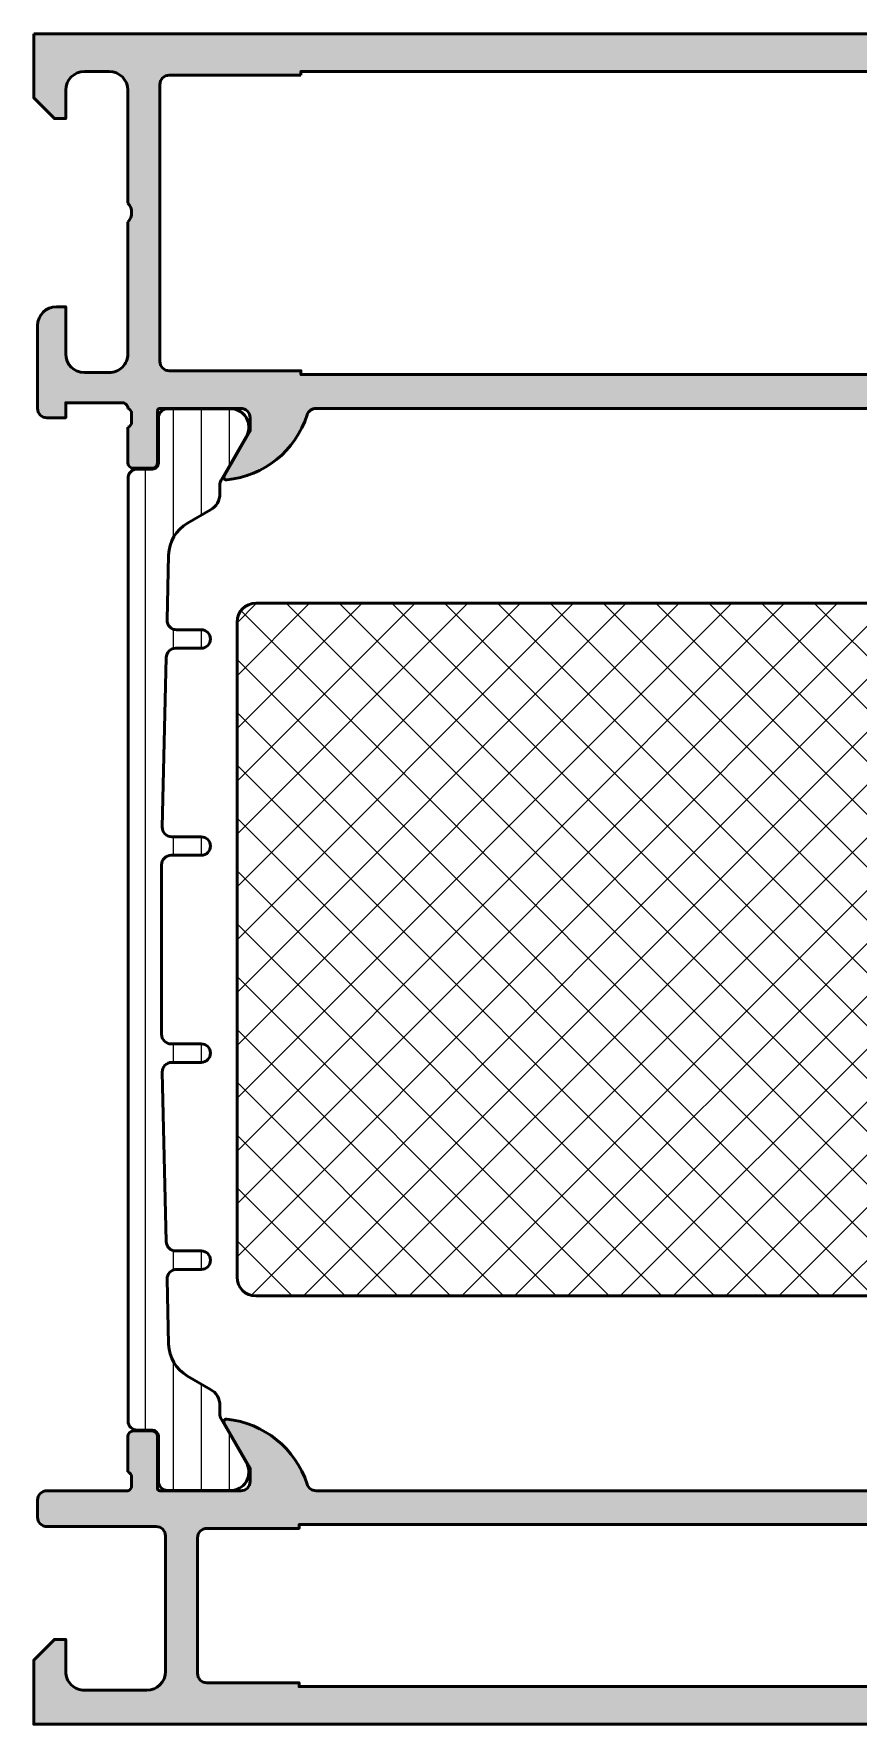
# Model space of a CAD drawing. Extents: x 0 to 100, y 0 to 90.
# Drawn here: x 0 to 43.8, y 0 to 89.8 of the extents above; entities that cross this region are included whole.
import ezdxf

# ---------------------------------------------------------------- set-up
doc = ezdxf.new("R2010")
doc.units = 0
for name, color, linetype, lineweight in [('0S-Alu contour', 7, 'Continuous', 50), ('0S-Alu hatch', 252, 'Continuous', 25), ('0S-Plastic contour', 254, 'Continuous', 50), ('0S-Plastic hatch', 253, 'Continuous', 25), ('0S-PT contour', 91, 'Continuous', 50), ('0S-PT hatch', 103, 'Continuous', 25)]:
    doc.layers.add(name, color=color, linetype=linetype, lineweight=lineweight)

# ---------------------------------------------------------------- blocks, each defined once
blk = doc.blocks.new('345300__7EE20C78_B67F_440E_BFD3_F5CC79BD0FA5_')
at = {"layer": '0S-Alu hatch'}
h = blk.add_hatch(color=256, dxfattribs=at)
edge = h.paths.add_edge_path()
edge.add_line((0, 89.80000000000003), (0, 86.3999984741211))
edge.add_line((0, 86.3999984741211), (1.099975585937499, 85.30000000000001))
edge.add_line((1.099975585937499, 85.30000000000001), (1.699981689453125, 85.30000000000001))
edge.add_line((1.699981689453125, 85.30000000000001), (1.699981688716113, 86.79996542079876))
edge.add_ellipse((2.700020083351653, 86.79996542079876), major_axis=(-1.00003839463554, 0), ratio=1, start_angle=270.0000000000001, end_angle=360, ccw=False)
edge.add_line((2.700020083351651, 87.8000038154343), (3.999954429093538, 87.80000381573561))
edge.add_ellipse((3.999954428526572, 86.79995824322386), major_axis=(-1.000045572511751, 0), ratio=1, start_angle=180, end_angle=269.9999999675167, ccw=False)
edge.add_line((5.000000001038332, 86.79995824322386), (5, 80.80000000000001))
edge.add_ellipse((4.474877689036589, 80.30000000000001), major_axis=(-0.7250885749145083, 0), ratio=1, start_angle=136.4038464693326, end_angle=223.5961535306675, ccw=False)
edge.add_line((5, 79.80000000000001), (5.000000000364536, 72.8000270015154))
edge.add_ellipse((3.999972998484617, 72.80002700151539), major_axis=(-1.000027001879919, 0), ratio=1, start_angle=89.99999999999977, end_angle=180, ccw=False)
edge.add_line((3.999972998484613, 71.79999999963547), (2.700001512320529, 71.79999999980353))
edge.add_ellipse((2.700001512600963, 72.80001982314785), major_axis=(-1.000019823344317, 0), ratio=1, start_angle=0, end_angle=89.99999998393258, ccw=False)
edge.add_line((1.69998168925665, 72.80001982314784), (1.699981689453124, 75.30000000000001))
edge.add_line((1.699981689453124, 75.30000000000001), (1.200016055021648, 75.30000000059049))
edge.add_arc((1.200016055021648, 74.29996563443149), 1.000034366158999, 90, 180)
edge.add_line((0.1999816888626489, 74.2999656344315), (0.1999816894456154, 69.89999358552707))
edge.add_arc((0.6999844303207281, 69.89999358559416), 0.500002740875118, 180, 270)
edge.add_line((0.699984430320728, 69.39999084471904), (1.699981689453125, 69.39999084472657))
edge.add_line((1.699981689453125, 69.39999084472657), (1.700164794921875, 70.19971923828126))
edge.add_line((1.700164794921875, 70.19971923828126), (4.70000000000001, 70.19971923828126))
edge.add_ellipse((4.700000000000023, 69.89895200014776), major_axis=(-0.3007672381335027, 0), ratio=1, start_angle=180, end_angle=270.0000000000024, ccw=False)
edge.add_ellipse((4.922233221718813, 69.63245766302077), major_axis=(-0.2778251670645417, 0), ratio=1, start_angle=178.8354106261075, end_angle=253.5801235805034, ccw=False)
edge.add_line((5.200001000000003, 69.62681100000853), (5.200001000000003, 69.17321700000846))
edge.add_ellipse((4.921132904356838, 69.16755634053146), major_axis=(-0.2789255417371458, 0), ratio=1, start_angle=106.42459455535479, end_angle=181.1628700728747, ccw=False)
edge.add_line((5.000000000000004, 68.90001300000853), (5.000000000000007, 67.020002))
edge.add_arc((5.300000000000004, 67.020002), 0.2999999999999971, 180, 270)
edge.add_line((5.300000000000004, 66.72000200000001), (6.279974319042781, 66.72000200000001))
edge.add_arc((6.279974319042781, 67.02000200000002), 0.3000000000000114, 270, 360)
edge.add_line((6.579974319042793, 67.02000200000002), (6.579974319042782, 69.77999999999999))
edge.add_ellipse((6.699974319042781, 69.78), major_axis=(-0.1199999999999992, 0), ratio=1, start_angle=269.99999999999744, end_angle=360, ccw=False)
edge.add_line((6.699974319042786, 69.9), (11, 69.9))
edge.add_ellipse((11, 69.4), major_axis=(-0.5, 0), ratio=1, start_angle=180, end_angle=270.0000000000004, ccw=False)
edge.add_line((11.5, 69.4), (11.5, 68.70000000000002))
edge.add_line((11.5, 68.70000000000002), (10.11850454237764, 66.30717967697245))
edge.add_arc((10.23811978464829, 66.2381197846483), 0.1381197846482866, 149.9999999999969, 275.6225775507928)
edge.add_arc((9.76177675882626, 71.07660886184792), 5.000000000000097, 275.6225775507926, 342.2515836439298)
edge.add_ellipse((15.00000000000005, 69.40000000000013), major_axis=(-0.499999999999884, 0), ratio=1, start_angle=269.9999999999996, end_angle=342.25158364393224, ccw=False)
edge.add_line((15.00000000000006, 69.9), (84.99999999999999, 69.9))
edge.add_ellipse((84.99999999999999, 69.39999999999993), major_axis=(-0.5000000000000853, 0), ratio=1, start_angle=197.7484163560707, end_angle=270, ccw=False)
edge.add_arc((90.23822324117373, 71.07660886184772), 4.999999999999863, 197.7484163560699, 264.3774224492071)
edge.add_arc((89.76188021535167, 66.23811978464833), 0.1381197846483138, 264.3774224492166, 390.0000000000004)
edge.add_line((89.88149545762235, 66.3071796769725), (88.49999999999999, 68.70000000000002))
edge.add_line((88.49999999999999, 68.70000000000002), (88.49999999999999, 69.4))
edge.add_ellipse((88.99999999999999, 69.40000000000002), major_axis=(-0.4999999999999858, 0), ratio=1, start_angle=269.9999999999984, end_angle=360, ccw=False)
edge.add_line((89, 69.9), (93.3000256809572, 69.9))
edge.add_ellipse((93.3000256809572, 69.78), major_axis=(-0.1200000000000045, 0), ratio=1, start_angle=180, end_angle=270, ccw=False)
edge.add_line((93.42002568095722, 69.78), (93.4200256809572, 67.020002))
edge.add_arc((93.7200256809572, 67.020002), 0.2999999999999971, 180, 270)
edge.add_line((93.7200256809572, 66.72000200000001), (94.69999999999997, 66.72000200000002))
edge.add_arc((94.69999999999997, 67.02000200000003), 0.3000000000000114, 270, 360)
edge.add_line((95, 67.02000200000003), (95, 68.9000130000085))
edge.add_ellipse((95.07886709564318, 69.16755634053143), major_axis=(-0.2789255417371463, 0), ratio=1, start_angle=-1.162870072786916, end_angle=73.57540544464331, ccw=False)
edge.add_line((94.79999900000001, 69.17321700000801), (94.79999899999999, 69.62681100000856))
edge.add_ellipse((95.07883644654304, 69.63247940800689), major_axis=(-0.2788950563274511, 0), ratio=1, start_angle=-73.58012358050729, end_angle=1.1645893740878819, ccw=False)
edge.add_line((95, 69.9), (94.99891939676233, 70.00043853445318))
edge.add_ellipse((95.28150676976165, 69.89971923828118), major_axis=(-0.3000000000000637, 0), ratio=1, start_angle=270, end_angle=340.383004976414, ccw=False)
edge.add_line((95.28150676976165, 70.19971923828125), (98.29980468750001, 70.19971923828126))
edge.add_line((98.29980468750001, 70.19971923828126), (98.29998779296874, 69.39999084472657))
edge.add_line((98.29998779296874, 69.39999084472657), (99.29998505210114, 69.39999084471907))
edge.add_arc((99.29998505210114, 69.89999358559419), 0.500002740875118, 270.0000000000017, 360)
edge.add_line((99.79998779297625, 69.89999358559419), (99.79998779355923, 74.29996563443316))
edge.add_arc((98.79995342740018, 74.29996563443144), 1.000034366159042, 0, 90)
edge.add_line((98.79995342740018, 75.30000000059049), (98.29998779296876, 75.30000000000001))
edge.add_line((98.29998779296876, 75.30000000000001), (98.29998779316523, 72.80001982314786))
edge.add_ellipse((97.29996796982087, 72.80001982314789), major_axis=(-1.000019823344359, 0), ratio=1, start_angle=90.00000000000159, end_angle=180, ccw=False)
edge.add_line((97.2999679698209, 71.79999999980353), (95.9999964837861, 71.79999999963547))
edge.add_ellipse((95.99999648393724, 72.80002700151539), major_axis=(-1.000027001879914, 0), ratio=1, start_angle=0, end_angle=89.99999999134099, ccw=False)
edge.add_line((94.99996948205732, 72.8000270015154), (94.99996948242188, 79.80000000000001))
edge.add_ellipse((95.52509179338529, 80.30000000000001), major_axis=(-0.725088574914509, 0), ratio=1, start_angle=-43.59615353066738, end_angle=43.59615353066738, ccw=False)
edge.add_line((94.99996948242188, 80.80000000000001), (94.99996948138356, 86.79995824322388))
edge.add_ellipse((96.00001505389535, 86.7999582432238), major_axis=(-1.000045572511794, 0), ratio=1, start_angle=270.00000000000244, end_angle=360, ccw=False)
edge.add_line((96.00001505389531, 87.80000381573561), (97.29994939986896, 87.8000038154343))
edge.add_ellipse((97.29994939907017, 86.79996542079873), major_axis=(-1.000038394635552, 0), ratio=1, start_angle=180, end_angle=269.99999995423434, ccw=False)
edge.add_line((98.29998779370572, 86.79996542079876), (98.29998779296872, 85.30000000000001))
edge.add_line((98.29998779296872, 85.30000000000001), (98.89999389648439, 85.30000000000001))
edge.add_line((98.89999389648439, 85.30000000000001), (99.99996948242186, 86.39999847412109))
edge.add_line((99.99996948242186, 86.39999847412109), (99.9999694824219, 89.80000000000003))
edge.add_line((99.9999694824219, 89.80000000000003), (0, 89.80000000000003))
edge = h.paths.add_edge_path()
edge.add_line((14.19998550415039, 87.59999542236329), (14.19998550415039, 87.7999923706055))
edge.add_line((14.19998550415039, 87.7999923706055), (85.79998779296874, 87.7999923706055))
edge.add_line((85.79998779296874, 87.7999923706055), (85.79998779296872, 87.59999542236329))
edge.add_line((85.79998779296872, 87.59999542236329), (92.7999799408826, 87.59999542242495))
edge.add_ellipse((92.7999799408826, 87.09998757027716), major_axis=(-0.5000078521478031, 0), ratio=1, start_angle=180, end_angle=270, ccw=False)
edge.add_line((93.29998779303041, 87.09998757027788), (93.29998779299041, 72.39999549855544))
edge.add_ellipse((92.79998313913988, 72.39999549855544), major_axis=(-0.5000046538505245, 0), ratio=1, start_angle=90, end_angle=180, ccw=False)
edge.add_line((92.79998313913988, 71.89999084470492), (85.79998779296872, 71.89999084472657))
edge.add_line((85.79998779296872, 71.89999084472657), (85.79998779296874, 71.69999389648439))
edge.add_line((85.79998779296874, 71.69999389648439), (14.19998550415039, 71.69999389648439))
edge.add_line((14.19998550415039, 71.69999389648439), (14.19998550415039, 71.89999084472657))
edge.add_line((14.19998550415039, 71.89999084472657), (7.19999015797926, 71.89999084470492))
edge.add_ellipse((7.199990157979262, 72.39999549855544), major_axis=(-0.500004653850529, 0), ratio=1, start_angle=0, end_angle=89.99999999999977, ccw=False)
edge.add_line((6.699985504128733, 72.39999549855544), (6.69998550415039, 87.0999954223633))
edge.add_ellipse((7.199993356236531, 87.09998757027716), major_axis=(-0.5000078521477889, 0), ratio=1, start_angle=269.9999999999999, end_angle=359.99910023153274, ccw=False)
edge.add_line((7.199993356236532, 87.59999542242494), (14.19998550415039, 87.59999542236329))
at = {"layer": '0S-Alu contour', "color": 7}
for points in [[(0, 89.80000000000003), (0, 86.3999984741211), (1.099975585937499, 85.30000000000001), (1.699981689453125, 85.30000000000001), (1.699981688716113, 86.79996542079876)], [(98.29998779370572, 86.79996542079876), (98.29998779296872, 85.30000000000001), (98.89999389648439, 85.30000000000001), (99.99996948242186, 86.39999847412109), (99.9999694824219, 89.80000000000003), (0, 89.80000000000003)], [(2.700020083351651, 87.8000038154343), (3.999954429093538, 87.80000381573561)], [(7.199993356236532, 87.59999542242494), (14.19998550415039, 87.59999542236329)], [(14.19998550415039, 87.59999542236329), (14.19998550415039, 87.7999923706055), (85.79998779296874, 87.7999923706055), (85.79998779296872, 87.59999542236329), (92.7999799408826, 87.59999542242495)], [(96.00001505389531, 87.80000381573561), (97.29994939986896, 87.8000038154343)], [(5.000000001038332, 86.79995824322386), (5, 80.80000000000001)], [(6.699985504128733, 72.39999549855544), (6.69998550415039, 87.0999954223633)], [(93.29998779303041, 87.09998757027788), (93.29998779299041, 72.39999549855544)], [(94.99996948242188, 80.80000000000001), (94.99996948138356, 86.79995824322388)], [(5, 79.80000000000001), (5.000000000364536, 72.8000270015154)], [(94.99996948205732, 72.8000270015154), (94.99996948242188, 79.80000000000001)], [(1.69998168925665, 72.80001982314784), (1.699981689453124, 75.30000000000001), (1.200016055021648, 75.30000000059049)], [(98.79995342740018, 75.30000000059049), (98.29998779296876, 75.30000000000001), (98.29998779316523, 72.80001982314786)], [(0.1999816888626489, 74.2999656344315), (0.1999816894456154, 69.89999358552707)], [(99.79998779297625, 69.89999358559419), (99.79998779355923, 74.29996563443316)], [(92.79998313913988, 71.89999084470492), (85.79998779296872, 71.89999084472657), (85.79998779296874, 71.69999389648439), (14.19998550415039, 71.69999389648439), (14.19998550415039, 71.89999084472657), (7.19999015797926, 71.89999084470492)], [(3.999972998484613, 71.79999999963547), (2.700001512320529, 71.79999999980353)], [(97.2999679698209, 71.79999999980353), (95.9999964837861, 71.79999999963547)], [(0.699984430320728, 69.39999084471904), (1.699981689453125, 69.39999084472657), (1.700164794921875, 70.19971923828126), (4.70000000000001, 70.19971923828126)], [(95.28150676976165, 70.19971923828125), (98.29980468750001, 70.19971923828126), (98.29998779296874, 69.39999084472657), (99.29998505210114, 69.39999084471907)], [(5.200001000000003, 69.62681100000853), (5.200001000000003, 69.17321700000846)], [(6.579974319042793, 67.02000200000002), (6.579974319042782, 69.77999999999999)], [(6.699974319042786, 69.9), (11, 69.9)], [(11.5, 69.4), (11.5, 68.70000000000002), (10.11850454237764, 66.30717967697245)], [(15.00000000000006, 69.9), (84.99999999999999, 69.9)], [(89.88149545762235, 66.3071796769725), (88.49999999999999, 68.70000000000002), (88.49999999999999, 69.4)], [(89, 69.9), (93.3000256809572, 69.9)], [(93.42002568095722, 69.78), (93.4200256809572, 67.020002)], [(94.79999900000001, 69.17321700000801), (94.79999899999999, 69.62681100000856)], [(95, 69.9), (94.99891939676233, 70.00043853445318)], [(5.000000000000004, 68.90001300000853), (5.000000000000007, 67.020002)], [(95, 67.02000200000003), (95, 68.9000130000085)], [(5.300000000000004, 66.72000200000001), (6.279974319042781, 66.72000200000001)], [(93.7200256809572, 66.72000200000001), (94.69999999999997, 66.72000200000002)]]:
    blk.add_lwpolyline(points, dxfattribs=at)
at = {"layer": '0S-Alu contour', "color": 7, "extrusion": (0, 0, -1)}
for centre, radius, start, end in [((-2.700020083351653, 86.79996542079876), 1.00003839463554, 0, 89.99999999999991), ((-3.999954428526572, 86.79995824322386), 1.000045572511751, 90.00000003248327, 180), ((-7.199993356236531, 87.09998757027716), 0.5000078521477889, 0.0008997684672687, 90.0000000000001), ((-92.7999799408826, 87.09998757027716), 0.5000078521478031, 90, 180), ((-96.00001505389535, 86.7999582432238), 1.000045572511794, 0, 89.99999999999756), ((-97.29994939907017, 86.79996542079873), 1.000038394635552, 90.00000004576567, 180), ((-4.474877689036589, 80.30000000000001), 0.7250885749145083, 136.4038464693325, 223.5961535306675), ((-95.52509179338529, 80.30000000000001), 0.725088574914509, 316.4038464693326, 43.59615353066742), ((-2.700001512600963, 72.80001982314785), 1.000019823344317, 270.0000000160674, 0), ((-3.999972998484617, 72.80002700151539), 1.000027001879919, 180, 270.0000000000002), ((-95.99999648393724, 72.80002700151539), 1.000027001879914, 270.000000008659, 0), ((-97.29996796982087, 72.80001982314789), 1.000019823344359, 180, 269.9999999999984), ((-7.199990157979262, 72.39999549855544), 0.500004653850529, 270.0000000000002, 0), ((-92.79998313913988, 72.39999549855544), 0.5000046538505245, 180, 270), ((-4.700000000000023, 69.89895200014776), 0.3007672381335027, 89.99999999999763, 180), ((-95.28150676976165, 69.89971923828118), 0.3000000000000637, 19.61699502358604, 90), ((-4.921132904356838, 69.16755634053146), 0.2789255417371458, 178.8371299271253, 253.5754054446452), ((-4.922233221718813, 69.63245766302077), 0.2778251670645417, 106.4198764194966, 181.1645893738925), ((-6.699974319042781, 69.78), 0.1199999999999992, 0, 90.00000000000254), ((-11, 69.4), 0.5, 89.99999999999959, 180), ((-15.00000000000005, 69.40000000000013), 0.499999999999884, 17.74841635606774, 90.0000000000004), ((-84.99999999999999, 69.39999999999993), 0.5000000000000853, 90, 162.2515836439293), ((-88.99999999999999, 69.40000000000002), 0.4999999999999858, 0, 90.0000000000016), ((-93.3000256809572, 69.78), 0.1200000000000045, 90, 180), ((-95.07883644654304, 69.63247940800689), 0.2788950563274511, 358.8354106259121, 73.58012358050729), ((-95.07886709564318, 69.16755634053143), 0.2789255417371463, 286.4245945553567, 1.162870072786864)]:
    blk.add_arc(centre, radius, start, end, dxfattribs=at)
at = {"layer": '0S-Alu contour', "color": 7}
for centre, radius, start, end in [((1.200016055021648, 74.29996563443149), 1.000034366158999, 90, 180), ((98.79995342740018, 74.29996563443144), 1.000034366159042, 0, 90), ((0.6999844303207281, 69.89999358559416), 0.500002740875118, 180, 270), ((9.76177675882626, 71.07660886184792), 5.000000000000097, 275.6225775507926, 342.2515836439298), ((90.23822324117373, 71.07660886184772), 4.999999999999863, 197.7484163560699, 264.3774224492071), ((99.29998505210114, 69.89999358559419), 0.500002740875118, 270.0000000000017, 0), ((5.300000000000004, 67.020002), 0.2999999999999971, 180, 270), ((6.279974319042781, 67.02000200000002), 0.3000000000000114, 270, 0), ((93.7200256809572, 67.020002), 0.2999999999999971, 180, 270), ((94.69999999999997, 67.02000200000003), 0.3000000000000114, 270, 0), ((10.23811978464829, 66.2381197846483), 0.1381197846482866, 149.9999999999969, 275.6225775507928), ((89.76188021535167, 66.23811978464833), 0.1381197846483138, 264.3774224492166, 30.00000000000041)]:
    blk.add_arc(centre, radius, start, end, dxfattribs=at)
blk = doc.blocks.new('245315__946B4414_2682_4389_95D1_35839F568BAE___23CDDA43_17B6_4F01_A17A_767B1F456618_')
at = {"layer": '0S-Plastic hatch'}
h = blk.add_hatch(dxfattribs=at)
h.set_pattern_fill('ANSI31', color=256, scale=0.4680000000000001, angle=45, style=0)
h.set_pattern_definition([(90, (0, 0), (-1.4859, 0), [])])
edge = h.paths.add_edge_path()
edge.add_line((5.010000562502201, 66.19000035107595), (5.01000056250201, 16.10999435107607))
edge.add_arc((5.500000562502114, 16.10999435107607), 0.4900000000001033, 180, 270)
edge.add_line((5.500000562502114, 15.61999435107596), (6.310334574744649, 15.61999435107597))
edge.add_ellipse((6.310333877551151, 15.30999365397967), major_axis=(-0.3100006970970816, 0), ratio=1, start_angle=179.99987114239, end_angle=269.9998711414352, ccw=False)
edge.add_line((6.620334574647448, 15.30999295678898), (6.619999945438289, 12.9099959153402))
edge.add_arc((7.109995922877033, 12.90999332851457), 0.4899959774455719, 179.9996975194316, 269.9999999999989)
edge.add_line((7.109995922877024, 12.419997351069), (10.58582305868631, 12.41999735107597))
edge.add_arc((10.44422941161024, 13.39981542579882), 0.9899960709244735, 278.2228963588977, 392.7407569883856)
edge.add_line((11.27694111659109, 13.93524370001841), (9.958304953308325, 16.21918884458))
edge.add_ellipse((10.39997792437328, 16.47418881836554), major_axis=(-0.5099999999999745, 0), ratio=1, start_angle=-0.5398516222323906, end_angle=29.999996599344627, ccw=False)
edge.add_line((9.89000056250199, 16.47899406328798), (9.89000056250198, 16.93149280869867))
edge.add_arc((8.900000562502017, 16.93149280869865), 0.9899999999999629, 0, 60.00000000000141)
edge.add_line((9.395000562501977, 17.78885795844522), (8.16814724877606, 18.49718204938103))
edge.add_ellipse((9.173147248776115, 20.23789311098796), major_axis=(-2.010000000000204, 0), ratio=1, start_angle=1.3413950657791816, end_angle=60.00000000000159, ccw=False)
edge.add_line((7.163698074696611, 20.19083977112762), (7.082977868444373, 23.63805844394728))
edge.add_ellipse((7.592838106643598, 23.64999735107602), major_axis=(-0.5099999999999988, 0), ratio=1, start_angle=-89.99999999999932, end_angle=1.3413950657787268, ccw=False)
edge.add_line((7.592838106643593, 24.15999735107603), (8.900000562502164, 24.15999735107603))
edge.add_arc((8.900000562502164, 24.64999735107602), 0.4899999999999985, 270, 450)
edge.add_line((8.900000562502164, 25.13999735107602), (7.5460060290103, 25.13999735107601))
edge.add_ellipse((7.546006029010301, 25.64999735107603), major_axis=(-0.5100000000000123, 0), ratio=1, start_angle=1.3413950657791816, end_angle=89.99999999999977, ccw=False)
edge.add_line((7.036145790811064, 25.63805844394729), (6.825401441461176, 34.63805844394732))
edge.add_ellipse((7.335261679660352, 34.64999735107606), major_axis=(-0.50999999999995, 0), ratio=1, start_angle=-90.0000000000004, end_angle=1.3413950657791816, ccw=False)
edge.add_line((7.335261679660355, 35.15999735107601), (8.90000056250217, 35.15999735107602))
edge.add_arc((8.900000562502168, 35.64999735107603), 0.490000000000002, 270.0000000000002, 450.0000000000002)
edge.add_line((8.900000562502166, 36.13999735107603), (7.300000562502106, 36.13999735107603))
edge.add_ellipse((7.300000562502117, 36.64999735107604), major_axis=(-0.5100000000000123, 0), ratio=1, start_angle=0, end_angle=89.9999999999988, ccw=False)
edge.add_line((6.790000562502106, 36.64999735107603), (6.790000562502106, 45.64999735107603))
edge.add_ellipse((7.300000562502114, 45.64999735107602), major_axis=(-0.5100000000000087, 0), ratio=1, start_angle=270.0000000000008, end_angle=360, ccw=False)
edge.add_line((7.300000562502107, 46.15999735107602), (8.900000562502157, 46.15999735107602))
edge.add_arc((8.900000562502157, 46.64999735107602), 0.490000000000002, 270.0000000000002, 450.0000000000002)
edge.add_line((8.900000562502155, 47.13999735107602), (7.335261679660408, 47.139997351076))
edge.add_ellipse((7.335261679660412, 47.649997351076), major_axis=(-0.5100000000000052, 0), ratio=1, start_angle=-1.3413950657770215, end_angle=89.9999999999996, ccw=False)
edge.add_line((6.825401441461177, 47.66193625820474), (7.03614579081106, 56.66193625820476))
edge.add_ellipse((7.546006029010283, 56.64999735107603), major_axis=(-0.509999999999997, 0), ratio=1, start_angle=269.9999999999996, end_angle=358.65860493422133, ccw=False)
edge.add_line((7.546006029010286, 57.15999735107602), (8.900000562502168, 57.15999735107602))
edge.add_arc((8.900000562502168, 57.64999735107602), 0.490000000000002, 270, 450)
edge.add_line((8.900000562502168, 58.13999735107603), (7.592838106643589, 58.13999735107604))
edge.add_ellipse((7.592838106643595, 58.64999735107604), major_axis=(-0.509999999999998, 0), ratio=1, start_angle=-1.34139506577759, end_angle=89.99999999999932, ccw=False)
edge.add_line((7.082977868444372, 58.66193625820477), (7.163698074696604, 62.10915493102443))
edge.add_ellipse((9.1731472487759, 62.0621015911641), major_axis=(-2.009999999999993, 0), ratio=1, start_angle=299.99999999999915, end_angle=358.65860493422105, ccw=False)
edge.add_line((8.168147248775927, 63.80281265277083), (9.395000562501982, 64.51113674370673))
edge.add_arc((8.900000562501997, 65.36850189345333), 0.9899999999999964, 299.9999999999991, 360)
edge.add_line((9.890000562501992, 65.36850189345338), (9.890000562501967, 65.82100063886325))
edge.add_ellipse((10.39997792437345, 65.8258058837863), major_axis=(-0.5100000000001631, 0), ratio=1, start_angle=-29.999996599346616, end_angle=0.5398516222986132, ccw=False)
edge.add_line((9.95830495330833, 66.08080585757195), (11.27694111659093, 68.36475100213326))
edge.add_arc((10.44422941161025, 68.90017927635311), 0.9899960709244741, 327.2592430115965, 441.7771036410983)
edge.add_line((10.58582305868639, 69.87999735107596), (7.109995922877045, 69.87999735108293))
edge.add_arc((7.109995922867666, 69.39000137364673), 0.4899959774362089, 89.99999999890326, 180.0079887600601)
edge.add_line((6.619999950194407, 69.3899330534262), (6.620334571731369, 66.99004357405668))
edge.add_ellipse((6.310334574744657, 66.99000035107592), major_axis=(-0.30999999999998, 0), ratio=1, start_angle=90.00000000000051, end_angle=180.0079886915353, ccw=False)
edge.add_line((6.310334574744659, 66.68000035107595), (5.50000056250219, 66.68000035107595))
edge.add_arc((5.500000562502199, 66.19000035107595), 0.4899999999999949, 90.00000000000104, 180)
at = {"layer": '0S-Plastic contour', "color": 7}
for points in [[(6.619999950194407, 69.3899330534262), (6.620334571731369, 66.99004357405668)], [(10.58582305868639, 69.87999735107596), (7.109995922877045, 69.87999735108293)], [(9.95830495330833, 66.08080585757195), (11.27694111659093, 68.36475100213326)], [(6.310334574744659, 66.68000035107595), (5.50000056250219, 66.68000035107595)], [(5.010000562502201, 66.19000035107595), (5.01000056250201, 16.10999435107607)], [(9.890000562501992, 65.36850189345338), (9.890000562501967, 65.82100063886325)], [(8.168147248775927, 63.80281265277083), (9.395000562501982, 64.51113674370673)], [(7.082977868444372, 58.66193625820477), (7.163698074696604, 62.10915493102443)], [(8.900000562502168, 58.13999735107603), (7.592838106643589, 58.13999735107604)], [(6.825401441461177, 47.66193625820474), (7.03614579081106, 56.66193625820476)], [(7.546006029010286, 57.15999735107602), (8.900000562502168, 57.15999735107602)], [(8.900000562502155, 47.13999735107602), (7.335261679660408, 47.139997351076)], [(7.300000562502107, 46.15999735107602), (8.900000562502157, 46.15999735107602)], [(6.790000562502106, 36.64999735107603), (6.790000562502106, 45.64999735107603)], [(8.900000562502166, 36.13999735107603), (7.300000562502106, 36.13999735107603)], [(7.335261679660355, 35.15999735107601), (8.90000056250217, 35.15999735107602)], [(7.036145790811064, 25.63805844394729), (6.825401441461176, 34.63805844394732)], [(8.900000562502164, 25.13999735107602), (7.5460060290103, 25.13999735107601)], [(7.163698074696611, 20.19083977112762), (7.082977868444373, 23.63805844394728)], [(7.592838106643593, 24.15999735107603), (8.900000562502164, 24.15999735107603)], [(9.395000562501977, 17.78885795844522), (8.16814724877606, 18.49718204938103)], [(9.89000056250199, 16.47899406328798), (9.89000056250198, 16.93149280869867)], [(11.27694111659109, 13.93524370001841), (9.958304953308325, 16.21918884458)], [(5.500000562502114, 15.61999435107596), (6.310334574744649, 15.61999435107597)], [(6.620334574647448, 15.30999295678898), (6.619999945438289, 12.9099959153402)], [(7.109995922877024, 12.419997351069), (10.58582305868631, 12.41999735107597)]]:
    blk.add_lwpolyline(points, dxfattribs=at)
for centre, radius, start, end in [((7.109995922867666, 69.39000137364673), 0.4899959774362089, 89.99999999890326, 180.0079887600601), ((10.44422941161025, 68.90017927635311), 0.9899960709244741, 327.2592430115965, 81.77710364109838), ((5.500000562502199, 66.19000035107595), 0.4899999999999949, 90.00000000000104, 180), ((8.900000562501997, 65.36850189345333), 0.9899999999999964, 299.9999999999991, 0), ((8.900000562502168, 57.64999735107602), 0.490000000000002, 270, 90), ((8.900000562502157, 46.64999735107602), 0.490000000000002, 270.0000000000002, 90.00000000000021), ((8.900000562502168, 35.64999735107603), 0.490000000000002, 270.0000000000002, 90.00000000000021), ((8.900000562502164, 24.64999735107602), 0.4899999999999985, 270, 90), ((8.900000562502017, 16.93149280869865), 0.9899999999999629, 0, 60.00000000000141), ((5.500000562502114, 16.10999435107607), 0.4900000000001033, 180, 270), ((10.44422941161024, 13.39981542579882), 0.9899960709244735, 278.2228963588977, 32.74075698838552), ((7.109995922877033, 12.90999332851457), 0.4899959774455719, 179.9996975194316, 269.9999999999989)]:
    blk.add_arc(centre, radius, start, end, dxfattribs=at)
at = {"layer": '0S-Plastic contour', "color": 7, "extrusion": (0, 0, -1)}
for centre, radius, start, end in [((-6.310334574744657, 66.99000035107592), 0.3099999999999801, 179.9920113084647, 269.9999999999995), ((-10.39997792437345, 65.8258058837863), 0.5100000000001631, 359.4601483777014, 29.99999659934664), ((-9.1731472487759, 62.0621015911641), 2.009999999999993, 1.341395065778929, 60.00000000000087), ((-7.592838106643595, 58.64999735107604), 0.509999999999998, 270.0000000000007, 1.34139506577757), ((-7.546006029010283, 56.64999735107603), 0.509999999999997, 1.341395065778657, 90.0000000000004), ((-7.335261679660412, 47.649997351076), 0.5100000000000052, 270.0000000000004, 1.341395065777027), ((-7.300000562502114, 45.64999735107602), 0.5100000000000087, 0, 89.9999999999992), ((-7.300000562502117, 36.64999735107604), 0.5100000000000123, 270.0000000000012, 0), ((-7.335261679660352, 34.64999735107606), 0.50999999999995, 358.6586049342208, 90.0000000000004), ((-7.546006029010301, 25.64999735107603), 0.5100000000000123, 270.0000000000002, 358.6586049342208), ((-7.592838106643598, 23.64999735107602), 0.5099999999999988, 358.6586049342213, 89.9999999999994), ((-9.173147248776115, 20.23789311098796), 2.010000000000204, 299.9999999999984, 358.6586049342208), ((-10.39997792437328, 16.47418881836554), 0.5099999999999745, 330.0000034006554, 0.539851622232418), ((-6.310333877551151, 15.30999365397967), 0.3100006970970816, 90.00012885856479, 180.0001288576101)]:
    blk.add_arc(centre, radius, start, end, dxfattribs=at)
blk = doc.blocks.new('465040__288AD1B7_4C8E_409B_A5B6_ACD50D5FAB02_')
at = {"layer": '0S-PT hatch'}
h = blk.add_hatch(dxfattribs=at)
h.set_pattern_fill('ANSI37', color=256, scale=0.625, angle=90, style=0)
h.set_pattern_definition([(135, (0, 0), (-1.403165018917055, -1.403165018917055), []), (225, (0, 0), (1.403165018917055, -1.403165018917055), [])])
edge = h.paths.add_edge_path()
edge.add_line((10.79999943749786, 58.54999735107516), (10.79999943749782, 23.74999735107679))
edge.add_arc((11.79999943749783, 23.74999735107678), 1.00000000000001, 180, 270)
edge.add_line((11.79999943749783, 22.74999735107677), (45.30540579690867, 22.74999735107678))
edge.add_line((45.30540579690867, 22.74999735107678), (78.2625492272546, 22.74999735107678))
edge.add_arc((78.2625492272546, 23.04999735107717), 0.3000000000003915, 270, 333.6122000380868)
edge.add_ellipse((79.87500077693332, 22.24999735104423), major_axis=(-1.500000000031277, 0), ratio=1, start_angle=267.35422758534446, end_angle=333.6122000380869, ccw=False)
edge.add_line((79.94424232271572, 23.74839836827277), (92.2002607629289, 23.75160117768609))
edge.add_arc((92.19999943749767, 24.7516011435406), 1.000000000000001, 270.0149728444591, 360)
edge.add_line((93.1999994374977, 24.75160114354059), (93.19999943749797, 57.54839355861133))
edge.add_arc((92.19999943749797, 57.54839355861134), 1, 0, 89.98502715554093)
edge.add_line((92.2002607629292, 58.54839352446585), (79.94424232271565, 58.55159633387917))
edge.add_ellipse((79.8750007769334, 60.04999735110811), major_axis=(-1.500000000031682, 0), ratio=1, start_angle=26.387799961912492, end_angle=92.64577241464832, ccw=False)
edge.add_arc((78.26254922725471, 59.24999735107521), 0.2999999999999507, 26.3877999619141, 90)
edge.add_line((78.26254922725471, 59.54999735107517), (45.30540579690867, 59.54999735107515))
edge.add_line((45.30540579690867, 59.54999735107515), (11.79999943749784, 59.54999735107515))
edge.add_arc((11.79999943749784, 58.54999735107516), 0.9999999999999857, 90, 180)
at = {"layer": '0S-PT contour', "color": 7}
for points in [[(78.26254922725471, 59.54999735107517), (45.30540579690867, 59.54999735107515), (11.79999943749784, 59.54999735107515)], [(10.79999943749786, 58.54999735107516), (10.79999943749782, 23.74999735107679)], [(92.2002607629292, 58.54839352446585), (79.94424232271565, 58.55159633387917)], [(93.1999994374977, 24.75160114354059), (93.19999943749797, 57.54839355861133)], [(79.94424232271572, 23.74839836827277), (92.2002607629289, 23.75160117768609)], [(11.79999943749783, 22.74999735107677), (45.30540579690867, 22.74999735107678), (78.2625492272546, 22.74999735107678)]]:
    blk.add_lwpolyline(points, dxfattribs=at)
for centre, radius, start, end in [((11.79999943749784, 58.54999735107516), 0.9999999999999857, 90, 180), ((78.26254922725471, 59.24999735107521), 0.2999999999999507, 26.3877999619141, 90), ((92.19999943749797, 57.54839355861134), 1, 0, 89.98502715554093), ((92.19999943749767, 24.7516011435406), 1.000000000000001, 270.0149728444591, 0), ((11.79999943749783, 23.74999735107678), 1.00000000000001, 180, 270), ((78.2625492272546, 23.04999735107717), 0.3000000000003915, 270, 333.6122000380868)]:
    blk.add_arc(centre, radius, start, end, dxfattribs=at)
at = {"layer": '0S-PT contour', "color": 7, "extrusion": (0, 0, -1)}
for centre, radius, start, end in [((-79.8750007769334, 60.04999735110811), 1.500000000031682, 267.3542275853517, 333.6122000380875), ((-79.87500077693332, 22.24999735104423), 1.500000000031277, 26.3877999619131, 92.64577241465554)]:
    blk.add_arc(centre, radius, start, end, dxfattribs=at)
blk = doc.blocks.new('356930__20C23151_BA11_4772_A82C_B84403DD6895_')
at = {"layer": '0S-Alu hatch'}
h = blk.add_hatch(color=256, dxfattribs=at)
edge = h.paths.add_edge_path()
edge.add_arc((0.700001562502014, 11.89999735107605), 0.4999999999999183, 90.00000000000006, 180)
edge.add_line((0.2000015625020957, 11.89999735107605), (0.200001562502095, 11.00000007629568))
edge.add_arc((0.7000015625020918, 11.00000007629568), 0.4999999999999968, 180, 270)
edge.add_line((0.7000015625020916, 10.50000007629569), (6.500003635544033, 10.50000007630893))
edge.add_ellipse((6.500003635544032, 10.00000371565232), major_axis=(-0.4999963606566081, 0), ratio=1, start_angle=180, end_angle=269.9999999999999, ccw=False)
edge.add_line((6.999999996200641, 10.00000371565232), (6.999999996383239, 2.80002291919215))
edge.add_ellipse((5.999980085835257, 2.800022919193989), major_axis=(-1.000019910547981, 0), ratio=1, start_angle=90.00000000000011, end_angle=180, ccw=False)
edge.add_line((5.999980085835258, 1.800003008646008), (2.700012203219425, 1.800003008844214))
edge.add_ellipse((2.699981218687422, 2.799972024316689), major_axis=(-0.9999690159525098, 0), ratio=1, start_angle=-0.0017821669537738671, end_angle=90.0017753379214, ccw=False)
edge.add_line((1.700012203218648, 2.800003128034103), (1.700012203218648, 4.500000076295692))
edge.add_line((1.700012203218648, 4.500000076295692), (1.100006099703022, 4.50000007629569))
edge.add_line((1.100006099703022, 4.50000007629569), (0, 3.400001602174598))
edge.add_line((0, 3.400001602174598), (0, 0))
edge.add_line((0, 0), (100, 0))
edge.add_line((100, 0), (100, 3.40000160217458))
edge.add_line((100, 3.40000160217458), (98.89999390029698, 4.500000076295691))
edge.add_line((98.89999390029698, 4.500000076295691), (98.29998779678135, 4.500000076295691))
edge.add_line((98.29998779678135, 4.500000076295691), (98.29998779726508, 2.799972024316625))
edge.add_ellipse((97.30001878131262, 2.799972024316645), major_axis=(-0.9999690159524448, 0), ratio=1, start_angle=89.9999999999992, end_angle=180, ccw=False)
edge.add_line((97.30001878131262, 1.800003008364198), (94.00001991401928, 1.800003008646006))
edge.add_ellipse((94.00001991416472, 2.800022919193944), major_axis=(-1.000019910547937, 0), ratio=1, start_angle=0, end_angle=89.9999999916659, ccw=False)
edge.add_line((93.00000000361679, 2.800022919193936), (93.00000000379934, 10.0000037156659))
edge.add_ellipse((93.49999636445598, 10.0000037156523), major_axis=(-0.4999963606566383, 0), ratio=1, start_angle=270.00000000000165, end_angle=360, ccw=False)
edge.add_line((93.49999636445597, 10.50000007630894), (99.29999843749673, 10.50000007629569))
edge.add_arc((99.29999843749786, 11.0000000762957), 0.5000000000000142, 269.9999999998697, 360)
edge.add_line((99.79999843749788, 11.00000007629569), (99.7999984374979, 11.89999735107603))
edge.add_arc((99.29999843749799, 11.89999735107605), 0.4999999999999148, 0, 90)
edge.add_line((99.29999843749799, 12.39999735107596), (94.99999943749783, 12.39999735107596))
edge.add_ellipse((95.07883588404088, 12.66751794306911), major_axis=(-0.2788950563274643, 0), ratio=1, start_angle=-1.1645893741088003, end_angle=73.58012358050507, ccw=False)
edge.add_line((94.79999843749782, 12.67318635106754), (94.79999843749783, 13.12678035106746))
edge.add_ellipse((95.07886653314102, 13.13244101054453), major_axis=(-0.278925541737172, 0), ratio=1, start_angle=-73.57540544463882, end_angle=1.162870072887813, ccw=False)
edge.add_line((94.99999943749783, 13.39998435106747), (94.99999943749783, 15.27999535107597))
edge.add_arc((94.69999943749782, 15.27999535107597), 0.2999999999999971, 0, 90)
edge.add_line((94.69999943749782, 15.57999535107597), (93.72002511845504, 15.57999535107597))
edge.add_arc((93.72002511845504, 15.27999535107597), 0.2999999999999954, 90, 180)
edge.add_line((93.42002511845504, 15.27999535107597), (93.42002511845503, 12.51999735107595))
edge.add_ellipse((93.30002511845505, 12.51999735107594), major_axis=(-0.1199999999999619, 0), ratio=1, start_angle=90, end_angle=180, ccw=False)
edge.add_line((93.30002511845504, 12.39999735107597), (88.99999943749785, 12.39999735107596))
edge.add_ellipse((88.99999943749783, 12.89999735107595), major_axis=(-0.4999999999999912, 0), ratio=1, start_angle=0, end_angle=90.00000000000159, ccw=False)
edge.add_line((88.49999943749783, 12.89999735107596), (88.49999943749783, 13.59999735107595))
edge.add_line((88.49999943749783, 13.59999735107595), (89.8814948951202, 15.99281767410349))
edge.add_arc((89.76187965284953, 16.06187756642764), 0.1381197846483035, 330.0000000000018, 455.6225775507892)
edge.add_arc((90.23822267867165, 11.22338848922792), 5.000000000000208, 95.6225775507934, 162.2515836439298)
edge.add_ellipse((84.99999943749786, 12.89999735107574), major_axis=(-0.4999999999997712, 0), ratio=1, start_angle=90, end_angle=162.2515836439287, ccw=False)
edge.add_line((84.99999943749786, 12.39999735107597), (15.00000056250211, 12.39999735107597))
edge.add_ellipse((15.00000056250211, 12.89999735107592), major_axis=(-0.4999999999999521, 0), ratio=1, start_angle=17.74841635607021, end_angle=90, ccw=False)
edge.add_arc((9.761777321328303, 11.22338848922811), 5.000000000000051, 17.74841635607014, 84.37742244920626)
edge.add_arc((10.23812034715042, 16.06187756642767), 0.1381197846482952, 84.37742244920459, 210)
edge.add_line((10.11850510487976, 15.99281767410352), (11.50000056250212, 13.59999735107596))
edge.add_line((11.50000056250212, 13.59999735107596), (11.50000056250213, 12.89999735107598))
edge.add_ellipse((11.00000056250213, 12.89999735107598), major_axis=(-0.5, 0), ratio=1, start_angle=90, end_angle=180, ccw=False)
edge.add_line((11.00000056250213, 12.39999735107597), (6.699974881544915, 12.39999735107597))
edge.add_ellipse((6.699974881544916, 12.51999735107597), major_axis=(-0.1200000000000027, 0), ratio=1, start_angle=0, end_angle=89.9999999999996, ccw=False)
edge.add_line((6.579974881544912, 12.51999735107597), (6.579974881544917, 15.27999535107597))
edge.add_arc((6.279974881544914, 15.27999535107596), 0.3000000000000025, 0, 90.00000000000033)
edge.add_line((6.279974881544912, 15.57999535107597), (5.300000562502129, 15.57999535107597))
edge.add_arc((5.300000562502129, 15.27999535107597), 0.3000000000000007, 90, 180)
edge.add_line((5.000000562502128, 15.27999535107597), (5.000000562502127, 13.39998435106746))
edge.add_ellipse((4.92113346685896, 13.13244101054452), major_axis=(-0.278925541737149, 0), ratio=1, start_angle=178.8371299271032, end_angle=253.5754054446454, ccw=False)
edge.add_line((5.200001562502127, 13.12678035106741), (5.200001562502127, 12.67318635106746))
edge.add_ellipse((4.921164115959085, 12.66751794306908), major_axis=(-0.2788950563274298, 0), ratio=1, start_angle=106.41987641949149, end_angle=181.1645893740976, ccw=False)
edge.add_line((5.000000562502123, 12.39999735107597), (0.7000015625020133, 12.39999735107597))
edge = h.paths.add_edge_path()
edge.add_line((8.700000282289693, 2.700092391969518), (8.700000282289693, 9.900095062257606))
edge.add_ellipse((9.200000282289693, 9.900095062257606), major_axis=(-0.5, 0), ratio=1, start_angle=270, end_angle=360, ccw=False)
edge.add_line((9.200000282289693, 10.4000950622576), (14.1000018081686, 10.4000950622576))
edge.add_line((14.1000018081686, 10.4000950622576), (14.1000018081686, 10.60009201049979))
edge.add_line((14.1000018081686, 10.60009201049979), (85.89999819183139, 10.60009201049979))
edge.add_line((85.89999819183139, 10.60009201049979), (85.89999819183139, 10.40009506225761))
edge.add_line((85.89999819183139, 10.40009506225761), (90.79999971771032, 10.40009506225761))
edge.add_ellipse((90.7999997177103, 9.900095062257613), major_axis=(-0.5, 0), ratio=1, start_angle=180, end_angle=269.9999999999984, ccw=False)
edge.add_line((91.2999997177103, 9.900095062257616), (91.2999997177103, 2.700092391969517))
edge.add_ellipse((90.7999997177103, 2.700092391969517), major_axis=(-0.4999999999999974, 0), ratio=1, start_angle=90, end_angle=180, ccw=False)
edge.add_line((90.7999997177103, 2.200092391969519), (85.89999819183137, 2.200092391969519))
edge.add_line((85.89999819183137, 2.200092391969519), (85.89999819183139, 2.000095324518042))
edge.add_line((85.89999819183139, 2.000095324518042), (14.1000018081686, 2.000095324518042))
edge.add_line((14.1000018081686, 2.000095324518042), (14.1000018081686, 2.200092391969519))
edge.add_line((14.1000018081686, 2.200092391969519), (9.200000282289693, 2.200092391969518))
edge.add_ellipse((9.200000282289693, 2.700092391969518), major_axis=(-0.5, 0), ratio=1, start_angle=0, end_angle=90, ccw=False)
at = {"layer": '0S-Alu contour', "color": 7}
for points in [[(5.000000562502128, 15.27999535107597), (5.000000562502127, 13.39998435106746)], [(6.279974881544912, 15.57999535107597), (5.300000562502129, 15.57999535107597)], [(6.579974881544912, 12.51999735107597), (6.579974881544917, 15.27999535107597)], [(10.11850510487976, 15.99281767410352), (11.50000056250212, 13.59999735107596), (11.50000056250213, 12.89999735107598)], [(88.49999943749783, 12.89999735107596), (88.49999943749783, 13.59999735107595), (89.8814948951202, 15.99281767410349)], [(93.42002511845504, 15.27999535107597), (93.42002511845503, 12.51999735107595)], [(94.69999943749782, 15.57999535107597), (93.72002511845504, 15.57999535107597)], [(94.99999943749783, 13.39998435106747), (94.99999943749783, 15.27999535107597)], [(5.200001562502127, 13.12678035106741), (5.200001562502127, 12.67318635106746)], [(94.79999843749782, 12.67318635106754), (94.79999843749783, 13.12678035106746)], [(0.2000015625020957, 11.89999735107605), (0.200001562502095, 11.00000007629568)], [(5.000000562502123, 12.39999735107597), (0.7000015625020134, 12.39999735107597)], [(11.00000056250213, 12.39999735107597), (6.699974881544915, 12.39999735107597)], [(84.99999943749786, 12.39999735107597), (15.00000056250211, 12.39999735107597)], [(93.30002511845504, 12.39999735107597), (88.99999943749785, 12.39999735107596)], [(99.29999843749799, 12.39999735107596), (94.99999943749783, 12.39999735107596)], [(99.79999843749788, 11.00000007629569), (99.7999984374979, 11.89999735107603)], [(0.7000015625020916, 10.50000007629569), (6.500003635544033, 10.50000007630893)], [(6.999999996200641, 10.00000371565232), (6.999999996383239, 2.80002291919215)], [(8.700000282289693, 2.700092391969518), (8.700000282289693, 9.900095062257606)], [(9.200000282289693, 10.4000950622576), (14.1000018081686, 10.4000950622576), (14.1000018081686, 10.60009201049979), (85.89999819183139, 10.60009201049979), (85.89999819183139, 10.40009506225761), (90.79999971771032, 10.40009506225761)], [(91.2999997177103, 9.900095062257616), (91.2999997177103, 2.700092391969517)], [(93.00000000361679, 2.800022919193936), (93.00000000379934, 10.0000037156659)], [(93.49999636445597, 10.50000007630894), (99.29999843749673, 10.50000007629569)], [(1.700012203218648, 2.800003128034103), (1.700012203218648, 4.500000076295692), (1.100006099703022, 4.50000007629569), (0, 3.400001602174598), (0, 0), (100, 0), (100, 3.40000160217458), (98.89999390029698, 4.500000076295691), (98.29998779678135, 4.500000076295691), (98.29998779726508, 2.799972024316625)], [(5.999980085835258, 1.800003008646008), (2.700012203219425, 1.800003008844214)], [(90.7999997177103, 2.200092391969519), (85.89999819183137, 2.200092391969519), (85.89999819183139, 2.000095324518042), (14.1000018081686, 2.000095324518042), (14.1000018081686, 2.200092391969519), (9.200000282289693, 2.200092391969518)], [(97.30001878131262, 1.800003008364198), (94.00001991401928, 1.800003008646006)]]:
    blk.add_lwpolyline(points, dxfattribs=at)
for centre, radius, start, end in [((10.23812034715042, 16.06187756642767), 0.1381197846482952, 84.37742244920459, 210), ((9.761777321328303, 11.22338848922811), 5.000000000000051, 17.74841635607014, 84.37742244920626), ((90.23822267867165, 11.22338848922792), 5.000000000000208, 95.6225775507934, 162.2515836439298), ((89.76187965284953, 16.06187756642764), 0.1381197846483035, 330.0000000000018, 95.62257755078915), ((5.300000562502129, 15.27999535107597), 0.3000000000000007, 90, 180), ((6.279974881544914, 15.27999535107596), 0.3000000000000025, 0, 90.00000000000033), ((93.72002511845504, 15.27999535107597), 0.2999999999999954, 90, 180), ((94.69999943749782, 15.27999535107597), 0.2999999999999971, 0, 90), ((0.700001562502014, 11.89999735107605), 0.4999999999999183, 90.00000000000006, 180), ((99.29999843749799, 11.89999735107605), 0.4999999999999148, 0, 90), ((0.7000015625020918, 11.00000007629568), 0.4999999999999968, 180, 270), ((99.29999843749786, 11.0000000762957), 0.5000000000000142, 269.9999999998697, 0)]:
    blk.add_arc(centre, radius, start, end, dxfattribs=at)
at = {"layer": '0S-Alu contour', "color": 7, "extrusion": (0, 0, -1)}
for centre, radius, start, end in [((-4.92113346685896, 13.13244101054452), 0.278925541737149, 106.4245945553546, 181.1628700728969), ((-4.921164115959085, 12.66751794306908), 0.2788950563274298, 178.8354106259024, 253.5801235805085), ((-11.00000056250213, 12.89999735107598), 0.5, 180, 270), ((-15.00000056250211, 12.89999735107592), 0.4999999999999521, 270, 342.2515836439298), ((-84.99999943749786, 12.89999735107574), 0.4999999999997712, 197.7484163560714, 270), ((-88.99999943749783, 12.89999735107595), 0.4999999999999912, 269.9999999999984, 0), ((-95.07883588404088, 12.66751794306911), 0.2788950563274643, 286.4198764194949, 1.164589374108817), ((-95.07886653314102, 13.13244101054453), 0.278925541737172, 358.8371299271122, 73.57540544463876), ((-6.699974881544916, 12.51999735107597), 0.1200000000000028, 270.0000000000004, 0), ((-93.30002511845505, 12.51999735107594), 0.1199999999999619, 180, 270), ((-6.500003635544032, 10.00000371565232), 0.4999963606566081, 90.0000000000001, 180), ((-9.200000282289693, 9.900095062257606), 0.5, 0, 90), ((-90.7999997177103, 9.900095062257613), 0.5, 90.0000000000016, 180), ((-93.49999636445598, 10.0000037156523), 0.4999963606566383, 0, 89.99999999999837), ((-2.699981218687422, 2.799972024316689), 0.9999690159525098, 269.9982246620786, 0.0017821669538325), ((-5.999980085835257, 2.800022919193989), 1.000019910547981, 180, 269.9999999999999), ((-9.200000282289693, 2.700092391969518), 0.5, 270, 0), ((-90.7999997177103, 2.700092391969517), 0.4999999999999974, 180, 270), ((-94.00001991416472, 2.800022919193944), 1.000019910547937, 270.0000000083342, 0), ((-97.30001878131262, 2.799972024316645), 0.9999690159524448, 180, 270.0000000000008)]:
    blk.add_arc(centre, radius, start, end, dxfattribs=at)
blk = doc.blocks.new('465040__9792074C_74BD_48C8_99E2_B69A6FBA58F7_')
at = {"layer": '0S-Alu contour', "color": 7}
for name in ['345300__7EE20C78_B67F_440E_BFD3_F5CC79BD0FA5_', '356930__20C23151_BA11_4772_A82C_B84403DD6895_']:
    blk.add_blockref(name, (0, 0), dxfattribs=at)
at = {"layer": '0S-Plastic contour', "color": 7}
blk.add_blockref('245315__946B4414_2682_4389_95D1_35839F568BAE___23CDDA43_17B6_4F01_A17A_767B1F456618_', (0, 0), dxfattribs=at)
at = {"layer": '0S-PT contour', "color": 7}
blk.add_blockref('465040__288AD1B7_4C8E_409B_A5B6_ACD50D5FAB02_', (0, 0), dxfattribs=at)

msp = doc.modelspace()

# ---------------------------------------------------------------- block references
at = {"layer": '0S-Alu contour', "color": 7}
msp.add_blockref('465040__9792074C_74BD_48C8_99E2_B69A6FBA58F7_', (0, 0), dxfattribs=at)

doc.saveas('drawing.dxf')
